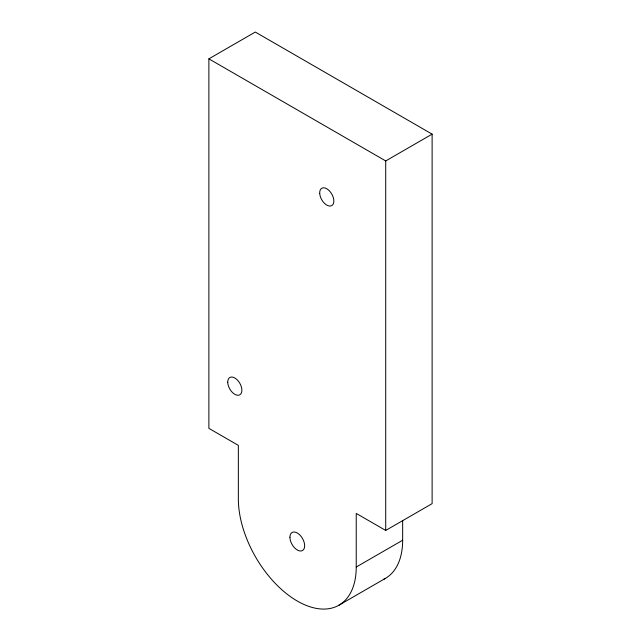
<?xml version="1.0" encoding="UTF-8"?>
<svg xmlns="http://www.w3.org/2000/svg" width="641" height="641" viewBox="0 0 641 641"><rect width="100%" height="100%" fill="white"/><g stroke="black" fill="none" stroke-linecap="round" stroke-linejoin="round"><path stroke-width="0.96" d="M208.878 58.844L255.286 32.05L432.122 134.145L432.122 503.642L385.714 530.444L356.236 513.425L356.236 567.021A83.362 48.131 60 0 1 297.296 601.05A83.362 48.131 60 0 1 238.348 498.954L238.348 445.367L208.878 428.348L208.878 58.844L385.714 160.939L432.122 134.145M356.236 567.021L402.652 540.227L402.652 520.372M338.977 605.184L385.385 578.382M385.714 160.939L385.714 530.444M402.652 540.227A83.362 48.131 60 0 1 383.687 579.288M289.924 537.246A10.416 6.017 60 0 0 300.974 550.996A10.416 6.017 60 0 0 300.974 536.253A10.416 6.017 60 0 0 289.924 537.246M227.739 382.164A10 5.777 60 0 0 238.428 395.257A10 5.777 60 0 0 238.268 381.018A10 5.777 60 0 0 227.739 382.164M319.707 193.43A10 5.777 60 0 0 330.724 205.985A10 5.777 60 0 0 329.867 191.371A10 5.777 60 0 0 319.707 193.43"/></g></svg>
